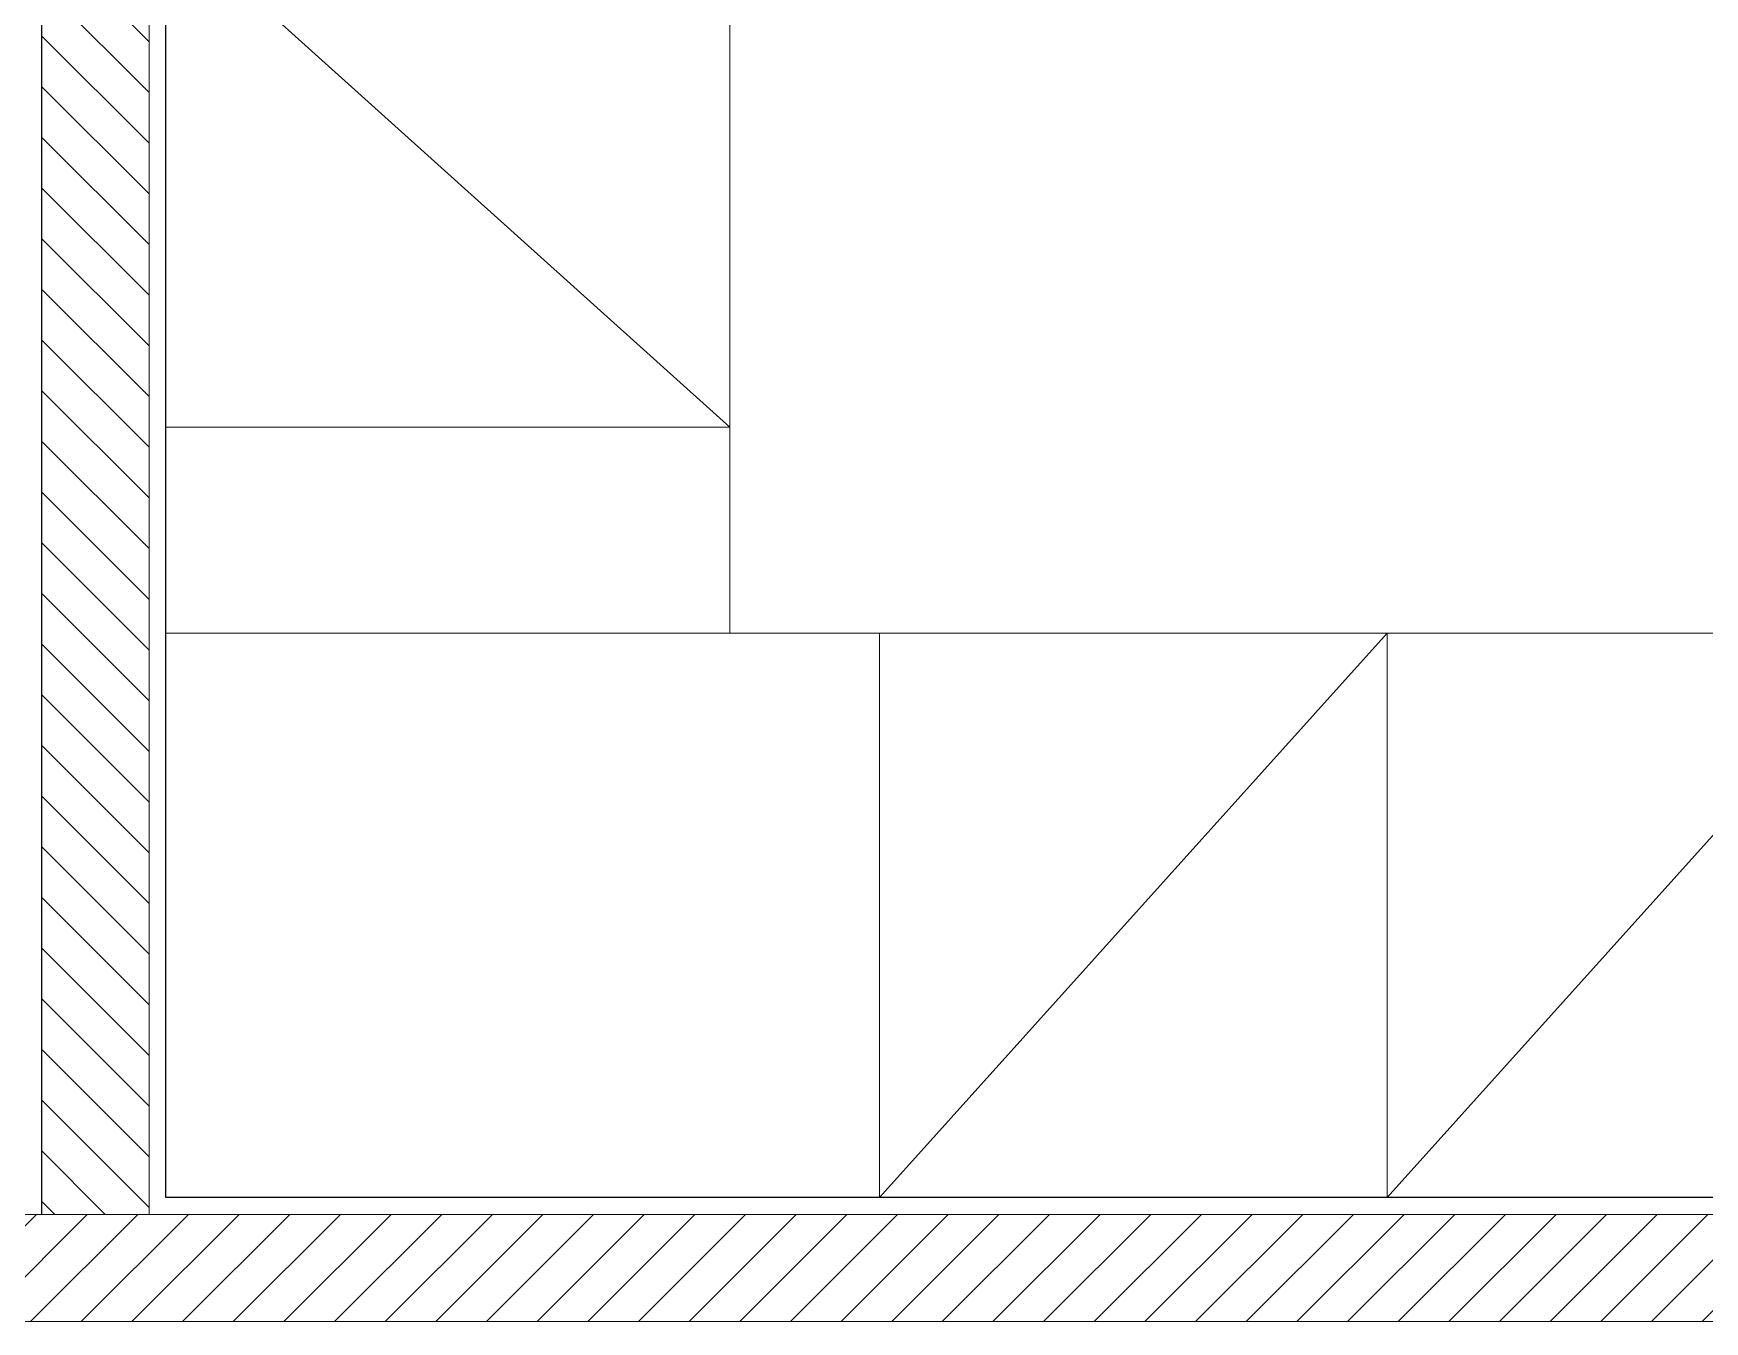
# Model space of a CAD drawing. Header units: millimetres. Extents: x -343543 to 400519, y -115663 to 104219.
# Drawn here: x -311266 to -309785, y 6000 to 7141 of the extents above; entities that cross this region are included whole.
import ezdxf
from ezdxf.xclip import XClip

# ---------------------------------------------------------------- set-up
doc = ezdxf.new("R2010")
doc.units = ezdxf.units.MM
doc.header["$XCLIPFRAME"] = 0
doc.linetypes.add('XREF MAT BANG TUONG XAY$0$CENTER', pattern=[50.8, 31.75, -6.35, 6.35, -6.35])
doc.layers.get('0').update_dxf_attribs({"color": 231, "lineweight": 0})
for name, color, linetype, lineweight in [('A-PATT', 252, 'Continuous', 9), ('A-SYMBOLS', 10, 'Continuous', 13), ('XREF MAT BANG TUONG XAY$0$A-GRID', 8, 'XREF MAT BANG TUONG XAY$0$CENTER', 15), ('XREF MAT BANG TUONG XAY$0$A-WALL-INT', 8, 'Continuous', 9)]:
    doc.layers.add(name, color=color, linetype=linetype, lineweight=lineweight)
for name, color, linetype in [('XREF MAT BANG TUONG XAY$0$A-FNSH', 8, 'Continuous'), ('XREF MAT BANG TUONG XAY$0$A-FURN', 8, 'Continuous'), ('XREF MAT BANG TUONG XAY$0$A-PATT', 8, 'Continuous')]:
    doc.layers.add(name, color=color, linetype=linetype)

# ---------------------------------------------------------------- blocks, each defined once
blk = doc.blocks.new('*U213')
at = {"layer": 'XREF MAT BANG TUONG XAY$0$A-PATT'}
h = blk.add_hatch(dxfattribs=at)
h.set_pattern_fill('ANSI31', color=8, scale=10)
h.set_pattern_definition([(45, (39151.8, -11178.564), (-22.45064, 22.45064), [])])
h.paths.add_polyline_path([(-38.7, 47.5), (3666.3, 47.5), (3666.3, -47.5), (-38.7, -47.5)])
at = {"layer": 'XREF MAT BANG TUONG XAY$0$A-WALL-INT', "color": 8}
blk.add_lwpolyline([(-38.7, 47.5), (3666.3, 47.5), (3666.3, -47.5), (-38.7, -47.5)], close=True, dxfattribs=at)
blk = doc.blocks.new('*U215')
at = {"layer": 'XREF MAT BANG TUONG XAY$0$A-PATT'}
h = blk.add_hatch(dxfattribs=at)
h.set_pattern_fill('ANSI31', color=8, scale=10)
h.set_pattern_definition([(45, (39556.79, -11178.564), (-22.45064, 22.45064), [])])
h.paths.add_polyline_path([(-38.7, 47.5), (4071.3, 47.5), (4071.3, -47.5), (-38.7, -47.5)])
at = {"layer": 'XREF MAT BANG TUONG XAY$0$A-WALL-INT', "color": 8}
blk.add_lwpolyline([(-38.7, 47.5), (4071.3, 47.5), (4071.3, -47.5), (-38.7, -47.5)], close=True, dxfattribs=at)
blk = doc.blocks.new('XREF MAT BANG TUONG XAY$0$00.xref_IKIGAI_Truc')
at = {"layer": 'XREF MAT BANG TUONG XAY$0$A-GRID', "color": 8, "ltscale": 20}
blk.add_lwpolyline([(-2907.5, 6000), (42750, 6000)], dxfattribs=at)
blk = doc.blocks.new('XREF MAT BANG TUONG XAY$0$xref_IKIGAI_Cot')
at = {"layer": 'XREF MAT BANG TUONG XAY$0$A-GRID', "color": 8, "ltscale": 20}
blk.add_lwpolyline([(-2907.5, 6000), (42750, 6000)], dxfattribs=at)
blk = doc.blocks.new('XREF MAT BANG NOI THAT$0$01.Xref _MB T1$0$BLK')
at = {"color": 8}
blk.add_lwpolyline([(324597.2, 139513.6), (325047.2, 139513.6), (325047.2, 139013.6), (324597.2, 139013.6)], close=True, dxfattribs=at)
blk.add_lwpolyline([(324597.2, 139513.6), (325047.2, 139013.6)], dxfattribs=at)
blk = doc.blocks.new('XREF MAT BANG NOI THAT')
at = {"color": 8}
blk.add_lwpolyline([(27915, 6792.5), (27415, 6792.5), (27415, 6610), (27915, 6610)], close=True, dxfattribs=at)
at = {"color": 8, "elevation": 0}
blk.add_lwpolyline([(28047.5, 6610), (27415, 6610), (27415, 6110), (28047.5, 6110)], close=True, dxfattribs=at)
at = {"color": 8, "xscale": -1.000000000000001, "rotation": 90}
blk.add_blockref('XREF MAT BANG NOI THAT$0$01.Xref _MB T1$0$BLK', (166928.6, 331839.7), dxfattribs=at)
at = {"color": 8, "xscale": -1}
for p in [(353094.7, -132903.6), (353544.7, -132903.6)]:
    blk.add_blockref('XREF MAT BANG NOI THAT$0$01.Xref _MB T1$0$BLK', p, dxfattribs=at)
blk = doc.blocks.new('01.Xref _MB T1')
at = {"layer": 'XREF MAT BANG TUONG XAY$0$A-FNSH', "color": 8}
blk.add_lwpolyline([(29690.01069, 6110.00054), (27415.0013, 6110), (27415.0013, 10215), (27290.0013, 10215), (27290.0013, 9620.00061), (25899.99203, 9620.00061), (25899.99203, 10215), (25774.99203, 10215), (25774.99203, 9620.0006), (25214.99202, 9620.00059), (25214.9921, 9495.0006), (25774.99203, 9495.00061), (25774.99203, 7290), (25899.99203, 7290), (25899.99203, 7584.12066), (25954.99208, 7584.65759)], dxfattribs=at)
at = {"layer": 'XREF MAT BANG TUONG XAY$0$A-FURN', "color": 8}
blk.add_lwpolyline([(27304.99182, 6095.00054), (27304.99182, 7600), (26709.99209, 7599.99961), (26709.99209, 7695)], dxfattribs=at)
at = {"color": 8}
blk.add_blockref('XREF MAT BANG TUONG XAY$0$00.xref_IKIGAI_Truc', (0.00011, 0), dxfattribs=at)
ref = blk.add_blockref('XREF MAT BANG TUONG XAY$0$xref_IKIGAI_Cot', (-0.00927, -0.00001), dxfattribs=at)
XClip(ref).set_block_clipping_path([(-1610.3425959283, -2225.6693134198), (41829.1295208634, 21555.8819575264)])
at = {"layer": 'XREF MAT BANG TUONG XAY$0$A-FURN', "color": 8}
for name, p, rotation in [('*U215', (27352.49182, 6133.69831), 90.00000000000001), ('*U213', (29666.31266, 6047.50054), 180)]:
    blk.add_blockref(name, p, dxfattribs=dict(at, rotation=rotation))
at = {"layer": 'A-PATT', "color": 8}
blk.add_blockref('XREF MAT BANG NOI THAT', (0, 0), dxfattribs=at)

msp = doc.modelspace()

# ---------------------------------------------------------------- block references
at = {"layer": 'A-SYMBOLS'}
msp.add_blockref('01.Xref _MB T1', (-338563.5, 0), dxfattribs=at)

doc.saveas('drawing.dxf')
